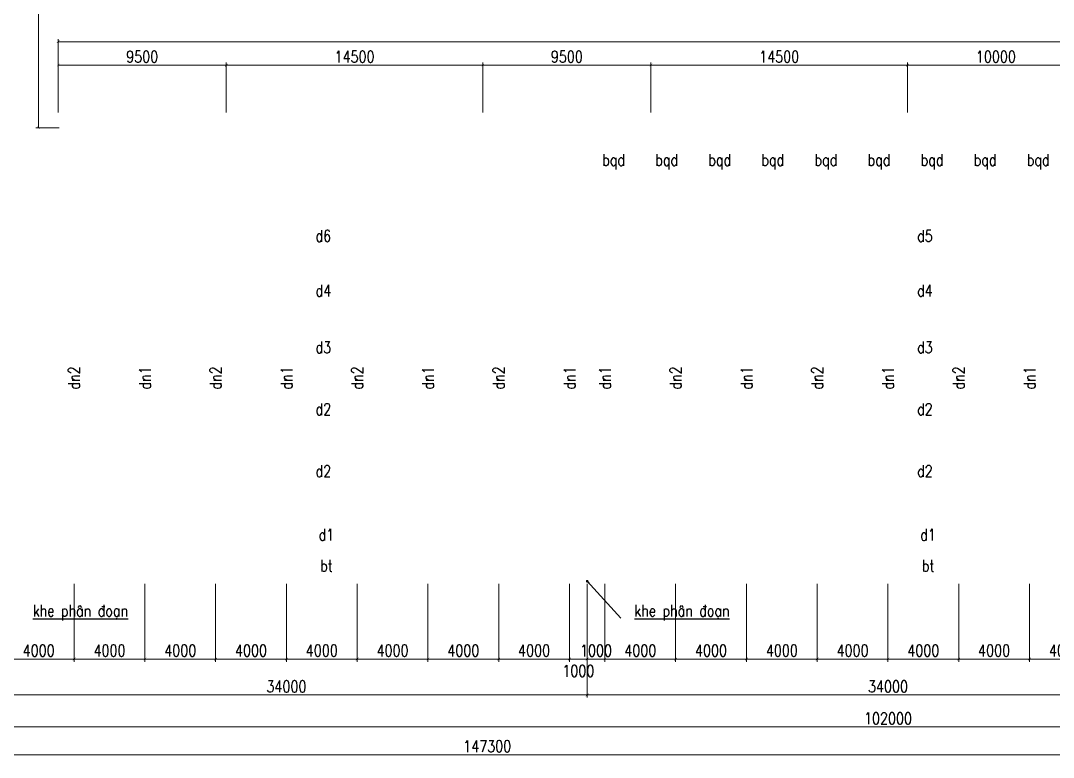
# Model space of a CAD drawing. Header units: inches. Extents: x -1640460 to 2672754, y -1012 to 1209503.
# Drawn here: x 254528 to 312896, y 100738 to 142396 of the extents above; entities that cross this region are included whole.
import ezdxf
from ezdxf.enums import TextEntityAlignment as Align

# ---------------------------------------------------------------- set-up
doc = ezdxf.new("R2010")
doc.units = ezdxf.units.IN
doc.header["$MEASUREMENT"] = 0
doc.layers.add('DAM_KT', color=4, linetype='Continuous')
doc.styles.add('KICH_THUOC', font='vnsimli.shx', dxfattribs={"width": 0.8})
doc.dimstyles.new('DIM_300', dxfattribs={"dimscale": 300, "dimtxt": 2.2, "dimasz": 0.5, "dimexe": 0.5, "dimexo": 0.5, "dimgap": 0.5, "dimtad": 1, "dimdec": 0, "dimdsep": 46, "dimtxsty": 'KICH_THUOC', "dimblk": 'ARCHTICK', "dimcen": 5, "dimclrd": 1, "dimclre": 8, "dimclrt": 256, "dimaunit": 1, "dimadec": 3, "dimazin": 2, "dimtfac": 1, "dimtdec": 0, "dimtix": 1, "dimtmove": 2, "dimatfit": 3, "dimldrblk": 'DOT', "dimfxl": 1, "dimtolj": 1, "dimtzin": 0, "dimlwd": 15, "dimlwe": 9, "dimarcsym": 0})

# ---------------------------------------------------------------- blocks, each defined once
blk = doc.blocks.new('_ArchTick')
at = {"color": 0, "linetype": 'ByBlock', "const_width": 0.15}
blk.add_lwpolyline([(-0.5, -0.5), (0.5, 0.5)], dxfattribs=at)
blk = doc.blocks.new('*D75')
at = {"layer": 'DAM_KT', "color": 8, "lineweight": 9}
for p, q in [((286549, 110544), (286549, 104119)), ((320549, 110244), (320549, 104119))]:
    blk.add_line(p, q, dxfattribs=at)
at = {"layer": 'DAM_KT', "color": 1, "lineweight": 15}
blk.add_line((286549, 104269), (320549, 104269), dxfattribs=at)
at = {"layer": 'Defpoints', "color": 0}
for p in [(286549, 110694), (320549, 110394), (320549, 104269)]:
    blk.add_point(p, dxfattribs=at)
at = {"layer": 'DAM_KT', "color": 1, "lineweight": 15, "xscale": 150, "yscale": 150, "zscale": 150, "rotation": 180}
blk.add_blockref('_ArchTick', (286549, 104269), dxfattribs=at)
at = {"layer": 'DAM_KT', "color": 1, "lineweight": 15, "xscale": 150, "yscale": 150, "zscale": 150}
blk.add_blockref('_ArchTick', (320549, 104269), dxfattribs=at)
at = {"layer": 'DAM_KT', "insert": (303549, 104749), "char_height": 660, "attachment_point": 5, "style": 'KICH_THUOC'}
blk.add_mtext('\\A1;34000', dxfattribs=at)
blk = doc.blocks.new('_Dot')
at = {"color": 0, "linetype": 'ByBlock', "lineweight": -2}
blk.add_line((-0.5, 0), (-1, 0), dxfattribs=at)
at = {"color": 0, "linetype": 'ByBlock', "const_width": 0.5}
blk.add_lwpolyline([(-0.25, 0, 1), (0.25, 0, 1)], format="xyb", close=True, dxfattribs=at)
blk = doc.blocks.new('*D76')
at = {"layer": 'DAM_KT', "color": 8, "lineweight": 9}
for p, q in [((252549, 110544), (252549, 104119)), ((286549, 110244), (286549, 104119))]:
    blk.add_line(p, q, dxfattribs=at)
at = {"layer": 'DAM_KT', "color": 1, "lineweight": 15}
blk.add_line((252549, 104269), (286549, 104269), dxfattribs=at)
at = {"layer": 'Defpoints', "color": 0}
for p in [(252549, 110694), (286549, 110394), (286549, 104269)]:
    blk.add_point(p, dxfattribs=at)
at = {"layer": 'DAM_KT', "color": 1, "lineweight": 15, "xscale": 150, "yscale": 150, "zscale": 150, "rotation": 180}
blk.add_blockref('_ArchTick', (252549, 104269), dxfattribs=at)
at = {"layer": 'DAM_KT', "color": 1, "lineweight": 15, "xscale": 150, "yscale": 150, "zscale": 150}
blk.add_blockref('_ArchTick', (286549, 104269), dxfattribs=at)
at = {"layer": 'DAM_KT', "insert": (269549, 104749), "char_height": 660, "attachment_point": 5, "style": 'KICH_THUOC'}
blk.add_mtext('\\A1;34000', dxfattribs=at)
blk = doc.blocks.new('*D77')
at = {"layer": 'DAM_KT', "color": 8, "lineweight": 9}
for p, q in [((252549, 110544), (252549, 102311)), ((354549, 110544), (354549, 102311))]:
    blk.add_line(p, q, dxfattribs=at)
at = {"layer": 'DAM_KT', "color": 1, "lineweight": 15}
blk.add_line((354549, 102461), (252549, 102461), dxfattribs=at)
at = {"layer": 'Defpoints', "color": 0}
for p in [(252549, 110694), (354549, 110694), (252549, 102461)]:
    blk.add_point(p, dxfattribs=at)
at = {"layer": 'DAM_KT', "color": 1, "lineweight": 15, "xscale": 150, "yscale": 150, "zscale": 150, "rotation": 180}
blk.add_blockref('_ArchTick', (252549, 102461), dxfattribs=at)
at = {"layer": 'DAM_KT', "color": 1, "lineweight": 15, "xscale": 150, "yscale": 150, "zscale": 150}
blk.add_blockref('_ArchTick', (354549, 102461), dxfattribs=at)
at = {"layer": 'DAM_KT', "insert": (303549, 102941), "char_height": 660, "attachment_point": 5, "style": 'KICH_THUOC'}
blk.add_mtext('\\A1;102000', dxfattribs=at)
blk = doc.blocks.new('*D88')
at = {"layer": 'DAM_KT', "color": 8, "lineweight": 9}
for p, q in [((286549, 110544), (286549, 106145)), ((287549, 110544), (287549, 106145))]:
    blk.add_line(p, q, dxfattribs=at)
at = {"layer": 'DAM_KT', "color": 1, "lineweight": 15}
for p, q in [((286549, 106295), (286399, 106295)), ((287549, 106295), (286549, 106295)), ((287549, 106295), (287699, 106295))]:
    blk.add_line(p, q, dxfattribs=at)
at = {"layer": 'Defpoints', "color": 0}
for p in [(286549, 110694), (287549, 110694), (286549, 106295)]:
    blk.add_point(p, dxfattribs=at)
at = {"layer": 'DAM_KT', "color": 1, "lineweight": 15, "xscale": 150, "yscale": 150, "zscale": 150}
blk.add_blockref('_ArchTick', (286549, 106295), dxfattribs=at)
at = {"layer": 'DAM_KT', "color": 1, "lineweight": 15, "xscale": 150, "yscale": 150, "zscale": 150, "rotation": 180}
blk.add_blockref('_ArchTick', (287549, 106295), dxfattribs=at)
at = {"layer": 'DAM_KT', "insert": (287049, 106775), "char_height": 660, "attachment_point": 5, "style": 'KICH_THUOC'}
blk.add_mtext('\\A1;1000', dxfattribs=at)
blk = doc.blocks.new('*D89')
at = {"layer": 'DAM_KT', "color": 8, "lineweight": 9}
for p, q in [((287549, 110544), (287549, 106145)), ((291549, 110544), (291549, 106145))]:
    blk.add_line(p, q, dxfattribs=at)
at = {"layer": 'DAM_KT', "color": 1, "lineweight": 15}
blk.add_line((287549, 106295), (291549, 106295), dxfattribs=at)
at = {"layer": 'Defpoints', "color": 0}
for p in [(287549, 110694), (291549, 110694), (291549, 106295)]:
    blk.add_point(p, dxfattribs=at)
at = {"layer": 'DAM_KT', "color": 1, "lineweight": 15, "xscale": 150, "yscale": 150, "zscale": 150, "rotation": 180}
blk.add_blockref('_ArchTick', (287549, 106295), dxfattribs=at)
at = {"layer": 'DAM_KT', "color": 1, "lineweight": 15, "xscale": 150, "yscale": 150, "zscale": 150}
blk.add_blockref('_ArchTick', (291549, 106295), dxfattribs=at)
at = {"layer": 'DAM_KT', "insert": (289549, 106775), "char_height": 660, "attachment_point": 5, "style": 'KICH_THUOC'}
blk.add_mtext('\\A1;4000', dxfattribs=at)
blk = doc.blocks.new('*D91')
at = {"layer": 'DAM_KT', "color": 8, "lineweight": 9}
for p, q in [((291549, 110544), (291549, 106145)), ((295549, 110544), (295549, 106145))]:
    blk.add_line(p, q, dxfattribs=at)
at = {"layer": 'DAM_KT', "color": 1, "lineweight": 15}
blk.add_line((291549, 106295), (295549, 106295), dxfattribs=at)
at = {"layer": 'Defpoints', "color": 0}
for p in [(291549, 110694), (295549, 110694), (295549, 106295)]:
    blk.add_point(p, dxfattribs=at)
at = {"layer": 'DAM_KT', "color": 1, "lineweight": 15, "xscale": 150, "yscale": 150, "zscale": 150, "rotation": 180}
blk.add_blockref('_ArchTick', (291549, 106295), dxfattribs=at)
at = {"layer": 'DAM_KT', "color": 1, "lineweight": 15, "xscale": 150, "yscale": 150, "zscale": 150}
blk.add_blockref('_ArchTick', (295549, 106295), dxfattribs=at)
at = {"layer": 'DAM_KT', "insert": (293549, 106775), "char_height": 660, "attachment_point": 5, "style": 'KICH_THUOC'}
blk.add_mtext('\\A1;4000', dxfattribs=at)
blk = doc.blocks.new('*D92')
at = {"layer": 'DAM_KT', "color": 8, "lineweight": 9}
for p, q in [((295549, 110544), (295549, 106145)), ((299549, 110544), (299549, 106145))]:
    blk.add_line(p, q, dxfattribs=at)
at = {"layer": 'DAM_KT', "color": 1, "lineweight": 15}
blk.add_line((295549, 106295), (299549, 106295), dxfattribs=at)
at = {"layer": 'Defpoints', "color": 0}
for p in [(295549, 110694), (299549, 110694), (299549, 106295)]:
    blk.add_point(p, dxfattribs=at)
at = {"layer": 'DAM_KT', "color": 1, "lineweight": 15, "xscale": 150, "yscale": 150, "zscale": 150, "rotation": 180}
blk.add_blockref('_ArchTick', (295549, 106295), dxfattribs=at)
at = {"layer": 'DAM_KT', "color": 1, "lineweight": 15, "xscale": 150, "yscale": 150, "zscale": 150}
blk.add_blockref('_ArchTick', (299549, 106295), dxfattribs=at)
at = {"layer": 'DAM_KT', "insert": (297549, 106775), "char_height": 660, "attachment_point": 5, "style": 'KICH_THUOC'}
blk.add_mtext('\\A1;4000', dxfattribs=at)
blk = doc.blocks.new('*D93')
at = {"layer": 'DAM_KT', "color": 8, "lineweight": 9}
for p, q in [((299549, 110544), (299549, 106145)), ((303549, 110544), (303549, 106145))]:
    blk.add_line(p, q, dxfattribs=at)
at = {"layer": 'DAM_KT', "color": 1, "lineweight": 15}
blk.add_line((299549, 106295), (303549, 106295), dxfattribs=at)
at = {"layer": 'Defpoints', "color": 0}
for p in [(299549, 110694), (303549, 110694), (303549, 106295)]:
    blk.add_point(p, dxfattribs=at)
at = {"layer": 'DAM_KT', "color": 1, "lineweight": 15, "xscale": 150, "yscale": 150, "zscale": 150, "rotation": 180}
blk.add_blockref('_ArchTick', (299549, 106295), dxfattribs=at)
at = {"layer": 'DAM_KT', "color": 1, "lineweight": 15, "xscale": 150, "yscale": 150, "zscale": 150}
blk.add_blockref('_ArchTick', (303549, 106295), dxfattribs=at)
at = {"layer": 'DAM_KT', "insert": (301549, 106775), "char_height": 660, "attachment_point": 5, "style": 'KICH_THUOC'}
blk.add_mtext('\\A1;4000', dxfattribs=at)
blk = doc.blocks.new('*D94')
at = {"layer": 'DAM_KT', "color": 8, "lineweight": 9}
for p, q in [((303549, 110544), (303549, 106145)), ((307549, 110544), (307549, 106145))]:
    blk.add_line(p, q, dxfattribs=at)
at = {"layer": 'DAM_KT', "color": 1, "lineweight": 15}
blk.add_line((303549, 106295), (307549, 106295), dxfattribs=at)
at = {"layer": 'Defpoints', "color": 0}
for p in [(303549, 110694), (307549, 110694), (307549, 106295)]:
    blk.add_point(p, dxfattribs=at)
at = {"layer": 'DAM_KT', "color": 1, "lineweight": 15, "xscale": 150, "yscale": 150, "zscale": 150, "rotation": 180}
blk.add_blockref('_ArchTick', (303549, 106295), dxfattribs=at)
at = {"layer": 'DAM_KT', "color": 1, "lineweight": 15, "xscale": 150, "yscale": 150, "zscale": 150}
blk.add_blockref('_ArchTick', (307549, 106295), dxfattribs=at)
at = {"layer": 'DAM_KT', "insert": (305549, 106775), "char_height": 660, "attachment_point": 5, "style": 'KICH_THUOC'}
blk.add_mtext('\\A1;4000', dxfattribs=at)
blk = doc.blocks.new('*D95')
at = {"layer": 'DAM_KT', "color": 8, "lineweight": 9}
for p, q in [((307549, 110544), (307549, 106145)), ((311549, 110544), (311549, 106145))]:
    blk.add_line(p, q, dxfattribs=at)
at = {"layer": 'DAM_KT', "color": 1, "lineweight": 15}
blk.add_line((307549, 106295), (311549, 106295), dxfattribs=at)
at = {"layer": 'Defpoints', "color": 0}
for p in [(307549, 110694), (311549, 110694), (311549, 106295)]:
    blk.add_point(p, dxfattribs=at)
at = {"layer": 'DAM_KT', "color": 1, "lineweight": 15, "xscale": 150, "yscale": 150, "zscale": 150, "rotation": 180}
blk.add_blockref('_ArchTick', (307549, 106295), dxfattribs=at)
at = {"layer": 'DAM_KT', "color": 1, "lineweight": 15, "xscale": 150, "yscale": 150, "zscale": 150}
blk.add_blockref('_ArchTick', (311549, 106295), dxfattribs=at)
at = {"layer": 'DAM_KT', "insert": (309549, 106775), "char_height": 660, "attachment_point": 5, "style": 'KICH_THUOC'}
blk.add_mtext('\\A1;4000', dxfattribs=at)
blk = doc.blocks.new('*D96')
at = {"layer": 'DAM_KT', "color": 8, "lineweight": 9}
for p, q in [((311549, 110544), (311549, 106145)), ((315549, 110544), (315549, 106145))]:
    blk.add_line(p, q, dxfattribs=at)
at = {"layer": 'DAM_KT', "color": 1, "lineweight": 15}
blk.add_line((311549, 106295), (315549, 106295), dxfattribs=at)
at = {"layer": 'Defpoints', "color": 0}
for p in [(311549, 110694), (315549, 110694), (315549, 106295)]:
    blk.add_point(p, dxfattribs=at)
at = {"layer": 'DAM_KT', "color": 1, "lineweight": 15, "xscale": 150, "yscale": 150, "zscale": 150, "rotation": 180}
blk.add_blockref('_ArchTick', (311549, 106295), dxfattribs=at)
at = {"layer": 'DAM_KT', "color": 1, "lineweight": 15, "xscale": 150, "yscale": 150, "zscale": 150}
blk.add_blockref('_ArchTick', (315549, 106295), dxfattribs=at)
at = {"layer": 'DAM_KT', "insert": (313549, 106775), "char_height": 660, "attachment_point": 5, "style": 'KICH_THUOC'}
blk.add_mtext('\\A1;4000', dxfattribs=at)
blk = doc.blocks.new('*D98')
at = {"layer": 'DAM_KT', "color": 8, "lineweight": 9}
for p, q in [((281549, 110544), (281549, 106145)), ((285549, 110544), (285549, 106145))]:
    blk.add_line(p, q, dxfattribs=at)
at = {"layer": 'DAM_KT', "color": 1, "lineweight": 15}
blk.add_line((281549, 106295), (285549, 106295), dxfattribs=at)
at = {"layer": 'Defpoints', "color": 0}
for p in [(281549, 110694), (285549, 110694), (285549, 106295)]:
    blk.add_point(p, dxfattribs=at)
at = {"layer": 'DAM_KT', "color": 1, "lineweight": 15, "xscale": 150, "yscale": 150, "zscale": 150, "rotation": 180}
blk.add_blockref('_ArchTick', (281549, 106295), dxfattribs=at)
at = {"layer": 'DAM_KT', "color": 1, "lineweight": 15, "xscale": 150, "yscale": 150, "zscale": 150}
blk.add_blockref('_ArchTick', (285549, 106295), dxfattribs=at)
at = {"layer": 'DAM_KT', "insert": (283549, 106775), "char_height": 660, "attachment_point": 5, "style": 'KICH_THUOC'}
blk.add_mtext('\\A1;4000', dxfattribs=at)
blk = doc.blocks.new('*D99')
at = {"layer": 'DAM_KT', "color": 8, "lineweight": 9}
for p, q in [((277549, 110544), (277549, 106145)), ((281549, 110544), (281549, 106145))]:
    blk.add_line(p, q, dxfattribs=at)
at = {"layer": 'DAM_KT', "color": 1, "lineweight": 15}
blk.add_line((277549, 106295), (281549, 106295), dxfattribs=at)
at = {"layer": 'Defpoints', "color": 0}
for p in [(277549, 110694), (281549, 110694), (281549, 106295)]:
    blk.add_point(p, dxfattribs=at)
at = {"layer": 'DAM_KT', "color": 1, "lineweight": 15, "xscale": 150, "yscale": 150, "zscale": 150, "rotation": 180}
blk.add_blockref('_ArchTick', (277549, 106295), dxfattribs=at)
at = {"layer": 'DAM_KT', "color": 1, "lineweight": 15, "xscale": 150, "yscale": 150, "zscale": 150}
blk.add_blockref('_ArchTick', (281549, 106295), dxfattribs=at)
at = {"layer": 'DAM_KT', "insert": (279549, 106775), "char_height": 660, "attachment_point": 5, "style": 'KICH_THUOC'}
blk.add_mtext('\\A1;4000', dxfattribs=at)
blk = doc.blocks.new('*D100')
at = {"layer": 'DAM_KT', "color": 8, "lineweight": 9}
for p, q in [((273549, 110544), (273549, 106145)), ((277549, 110544), (277549, 106145))]:
    blk.add_line(p, q, dxfattribs=at)
at = {"layer": 'DAM_KT', "color": 1, "lineweight": 15}
blk.add_line((273549, 106295), (277549, 106295), dxfattribs=at)
at = {"layer": 'Defpoints', "color": 0}
for p in [(273549, 110694), (277549, 110694), (277549, 106295)]:
    blk.add_point(p, dxfattribs=at)
at = {"layer": 'DAM_KT', "color": 1, "lineweight": 15, "xscale": 150, "yscale": 150, "zscale": 150, "rotation": 180}
blk.add_blockref('_ArchTick', (273549, 106295), dxfattribs=at)
at = {"layer": 'DAM_KT', "color": 1, "lineweight": 15, "xscale": 150, "yscale": 150, "zscale": 150}
blk.add_blockref('_ArchTick', (277549, 106295), dxfattribs=at)
at = {"layer": 'DAM_KT', "insert": (275549, 106775), "char_height": 660, "attachment_point": 5, "style": 'KICH_THUOC'}
blk.add_mtext('\\A1;4000', dxfattribs=at)
blk = doc.blocks.new('*D101')
at = {"layer": 'DAM_KT', "color": 8, "lineweight": 9}
for p, q in [((269549, 110544), (269549, 106145)), ((273549, 110544), (273549, 106145))]:
    blk.add_line(p, q, dxfattribs=at)
at = {"layer": 'DAM_KT', "color": 1, "lineweight": 15}
blk.add_line((269549, 106295), (273549, 106295), dxfattribs=at)
at = {"layer": 'Defpoints', "color": 0}
for p in [(269549, 110694), (273549, 110694), (273549, 106295)]:
    blk.add_point(p, dxfattribs=at)
at = {"layer": 'DAM_KT', "color": 1, "lineweight": 15, "xscale": 150, "yscale": 150, "zscale": 150, "rotation": 180}
blk.add_blockref('_ArchTick', (269549, 106295), dxfattribs=at)
at = {"layer": 'DAM_KT', "color": 1, "lineweight": 15, "xscale": 150, "yscale": 150, "zscale": 150}
blk.add_blockref('_ArchTick', (273549, 106295), dxfattribs=at)
at = {"layer": 'DAM_KT', "insert": (271549, 106775), "char_height": 660, "attachment_point": 5, "style": 'KICH_THUOC'}
blk.add_mtext('\\A1;4000', dxfattribs=at)
blk = doc.blocks.new('*D102')
at = {"layer": 'DAM_KT', "color": 8, "lineweight": 9}
for p, q in [((265549, 110544), (265549, 106145)), ((269549, 110544), (269549, 106145))]:
    blk.add_line(p, q, dxfattribs=at)
at = {"layer": 'DAM_KT', "color": 1, "lineweight": 15}
blk.add_line((265549, 106295), (269549, 106295), dxfattribs=at)
at = {"layer": 'Defpoints', "color": 0}
for p in [(265549, 110694), (269549, 110694), (269549, 106295)]:
    blk.add_point(p, dxfattribs=at)
at = {"layer": 'DAM_KT', "color": 1, "lineweight": 15, "xscale": 150, "yscale": 150, "zscale": 150, "rotation": 180}
blk.add_blockref('_ArchTick', (265549, 106295), dxfattribs=at)
at = {"layer": 'DAM_KT', "color": 1, "lineweight": 15, "xscale": 150, "yscale": 150, "zscale": 150}
blk.add_blockref('_ArchTick', (269549, 106295), dxfattribs=at)
at = {"layer": 'DAM_KT', "insert": (267549, 106775), "char_height": 660, "attachment_point": 5, "style": 'KICH_THUOC'}
blk.add_mtext('\\A1;4000', dxfattribs=at)
blk = doc.blocks.new('*D103')
at = {"layer": 'DAM_KT', "color": 8, "lineweight": 9}
for p, q in [((261549, 110544), (261549, 106145)), ((265549, 110544), (265549, 106145))]:
    blk.add_line(p, q, dxfattribs=at)
at = {"layer": 'DAM_KT', "color": 1, "lineweight": 15}
blk.add_line((261549, 106295), (265549, 106295), dxfattribs=at)
at = {"layer": 'Defpoints', "color": 0}
for p in [(261549, 110694), (265549, 110694), (265549, 106295)]:
    blk.add_point(p, dxfattribs=at)
at = {"layer": 'DAM_KT', "color": 1, "lineweight": 15, "xscale": 150, "yscale": 150, "zscale": 150, "rotation": 180}
blk.add_blockref('_ArchTick', (261549, 106295), dxfattribs=at)
at = {"layer": 'DAM_KT', "color": 1, "lineweight": 15, "xscale": 150, "yscale": 150, "zscale": 150}
blk.add_blockref('_ArchTick', (265549, 106295), dxfattribs=at)
at = {"layer": 'DAM_KT', "insert": (263549, 106775), "char_height": 660, "attachment_point": 5, "style": 'KICH_THUOC'}
blk.add_mtext('\\A1;4000', dxfattribs=at)
blk = doc.blocks.new('*D104')
at = {"layer": 'DAM_KT', "color": 8, "lineweight": 9}
for p, q in [((257549, 110544), (257549, 106145)), ((261549, 110544), (261549, 106145))]:
    blk.add_line(p, q, dxfattribs=at)
at = {"layer": 'DAM_KT', "color": 1, "lineweight": 15}
blk.add_line((257549, 106295), (261549, 106295), dxfattribs=at)
at = {"layer": 'Defpoints', "color": 0}
for p in [(257549, 110694), (261549, 110694), (261549, 106295)]:
    blk.add_point(p, dxfattribs=at)
at = {"layer": 'DAM_KT', "color": 1, "lineweight": 15, "xscale": 150, "yscale": 150, "zscale": 150, "rotation": 180}
blk.add_blockref('_ArchTick', (257549, 106295), dxfattribs=at)
at = {"layer": 'DAM_KT', "color": 1, "lineweight": 15, "xscale": 150, "yscale": 150, "zscale": 150}
blk.add_blockref('_ArchTick', (261549, 106295), dxfattribs=at)
at = {"layer": 'DAM_KT', "insert": (259549, 106775), "char_height": 660, "attachment_point": 5, "style": 'KICH_THUOC'}
blk.add_mtext('\\A1;4000', dxfattribs=at)
blk = doc.blocks.new('*D105')
at = {"layer": 'DAM_KT', "color": 8, "lineweight": 9}
for p, q in [((285549, 110544), (285549, 106145)), ((286549, 110544), (286549, 106145))]:
    blk.add_line(p, q, dxfattribs=at)
at = {"layer": 'DAM_KT', "color": 1, "lineweight": 15}
blk.add_line((285549, 106295), (286549, 106295), dxfattribs=at)
at = {"layer": 'Defpoints', "color": 0}
for p in [(285549, 110694), (286549, 110694), (286549, 106295)]:
    blk.add_point(p, dxfattribs=at)
at = {"layer": 'DAM_KT', "color": 1, "lineweight": 15, "xscale": 150, "yscale": 150, "zscale": 150, "rotation": 180}
blk.add_blockref('_ArchTick', (285549, 106295), dxfattribs=at)
at = {"layer": 'DAM_KT', "color": 1, "lineweight": 15, "xscale": 150, "yscale": 150, "zscale": 150}
blk.add_blockref('_ArchTick', (286549, 106295), dxfattribs=at)
at = {"layer": 'DAM_KT', "insert": (286049, 105625), "char_height": 660, "attachment_point": 5, "style": 'KICH_THUOC'}
blk.add_mtext('\\A1;1000', dxfattribs=at)
blk = doc.blocks.new('*D106')
at = {"layer": 'DAM_KT', "color": 8, "lineweight": 9}
for p, q in [((253549, 110544), (253549, 106145)), ((257549, 110544), (257549, 106145))]:
    blk.add_line(p, q, dxfattribs=at)
at = {"layer": 'DAM_KT', "color": 1, "lineweight": 15}
blk.add_line((253549, 106295), (257549, 106295), dxfattribs=at)
at = {"layer": 'Defpoints', "color": 0}
for p in [(253549, 110694), (257549, 110694), (257549, 106295)]:
    blk.add_point(p, dxfattribs=at)
at = {"layer": 'DAM_KT', "color": 1, "lineweight": 15, "xscale": 150, "yscale": 150, "zscale": 150, "rotation": 180}
blk.add_blockref('_ArchTick', (253549, 106295), dxfattribs=at)
at = {"layer": 'DAM_KT', "color": 1, "lineweight": 15, "xscale": 150, "yscale": 150, "zscale": 150}
blk.add_blockref('_ArchTick', (257549, 106295), dxfattribs=at)
at = {"layer": 'DAM_KT', "insert": (255549, 106775), "char_height": 660, "attachment_point": 5, "style": 'KICH_THUOC'}
blk.add_mtext('\\A1;4000', dxfattribs=at)
blk = doc.blocks.new('TEXT')
at = {"style": 'KICH_THUOC', "width": 0.8}
blk.add_attdef('NOI_DUNG', text='', height=2.2, dxfattribs=at).set_placement((0, 0), align=Align.BOTTOM_CENTER)
blk = doc.blocks.new('*D244')
at = {"layer": 'DAM_KT', "color": 8, "lineweight": 9}
for p, q in [((207249, 110544), (207249, 100738)), ((354549, 110544), (354549, 100738))]:
    blk.add_line(p, q, dxfattribs=at)
at = {"layer": 'DAM_KT', "color": 1, "lineweight": 15}
blk.add_line((207249, 100888), (354549, 100888), dxfattribs=at)
at = {"layer": 'Defpoints', "color": 0}
for p in [(207249, 110694), (354549, 110694), (354549, 100888)]:
    blk.add_point(p, dxfattribs=at)
at = {"layer": 'DAM_KT', "color": 1, "lineweight": 15, "xscale": 150, "yscale": 150, "zscale": 150, "rotation": 180}
blk.add_blockref('_ArchTick', (207249, 100888), dxfattribs=at)
at = {"layer": 'DAM_KT', "color": 1, "lineweight": 15, "xscale": 150, "yscale": 150, "zscale": 150}
blk.add_blockref('_ArchTick', (354549, 100888), dxfattribs=at)
at = {"layer": 'DAM_KT', "insert": (280899, 101368), "char_height": 660, "attachment_point": 5, "style": 'KICH_THUOC'}
blk.add_mtext('\\A1;147300', dxfattribs=at)
blk = doc.blocks.new('BAN_QUA_DO')
at = {"layer": 'DAM_KT', "xscale": 300, "yscale": 300}
blk.add_blockref('TEXT', (1490, 1500), dxfattribs=at).add_auto_attribs({'NOI_DUNG': 'bqd'})
blk = doc.blocks.new('*D210')
at = {"layer": 'DAM_KT', "color": 8, "lineweight": 9}
for p, q in [((256649, 137194), (256649, 140029)), ((266149, 137194), (266149, 140029))]:
    blk.add_line(p, q, dxfattribs=at)
at = {"layer": 'DAM_KT', "color": 1, "lineweight": 15}
blk.add_line((256649, 139879), (266149, 139879), dxfattribs=at)
at = {"layer": 'Defpoints', "color": 0}
for p in [(266149, 139879), (256649, 137044), (266149, 137044)]:
    blk.add_point(p, dxfattribs=at)
at = {"layer": 'DAM_KT', "color": 1, "lineweight": 15, "xscale": 150, "yscale": 150, "zscale": 150, "rotation": 180}
blk.add_blockref('_ArchTick', (256649, 139879), dxfattribs=at)
at = {"layer": 'DAM_KT', "color": 1, "lineweight": 15, "xscale": 150, "yscale": 150, "zscale": 150}
blk.add_blockref('_ArchTick', (266149, 139879), dxfattribs=at)
at = {"layer": 'DAM_KT', "insert": (261399, 140359), "char_height": 660, "attachment_point": 5, "style": 'KICH_THUOC'}
blk.add_mtext('\\A1;9500', dxfattribs=at)
blk = doc.blocks.new('*D211')
at = {"layer": 'DAM_KT', "color": 8, "lineweight": 9}
for p, q in [((304649, 137194), (304649, 140029)), ((314649, 137194), (314649, 140029))]:
    blk.add_line(p, q, dxfattribs=at)
at = {"layer": 'DAM_KT', "color": 1, "lineweight": 15}
blk.add_line((304649, 139879), (314649, 139879), dxfattribs=at)
at = {"layer": 'Defpoints', "color": 0}
for p in [(314649, 139879), (304649, 137044), (314649, 137044)]:
    blk.add_point(p, dxfattribs=at)
at = {"layer": 'DAM_KT', "color": 1, "lineweight": 15, "xscale": 150, "yscale": 150, "zscale": 150, "rotation": 180}
blk.add_blockref('_ArchTick', (304649, 139879), dxfattribs=at)
at = {"layer": 'DAM_KT', "color": 1, "lineweight": 15, "xscale": 150, "yscale": 150, "zscale": 150}
blk.add_blockref('_ArchTick', (314649, 139879), dxfattribs=at)
at = {"layer": 'DAM_KT', "insert": (309649, 140359), "char_height": 660, "attachment_point": 5, "style": 'KICH_THUOC'}
blk.add_mtext('\\A1;10000', dxfattribs=at)
blk = doc.blocks.new('*D214')
at = {"layer": 'DAM_KT', "color": 8, "lineweight": 9}
for p, q in [((256649, 137194), (256649, 141353)), ((401649, 137194), (401649, 141353))]:
    blk.add_line(p, q, dxfattribs=at)
at = {"layer": 'DAM_KT', "color": 1, "lineweight": 15}
blk.add_line((256649, 141203), (401649, 141203), dxfattribs=at)
at = {"layer": 'Defpoints', "color": 0}
for p in [(401649, 141203), (256649, 137044), (401649, 137044)]:
    blk.add_point(p, dxfattribs=at)
at = {"layer": 'DAM_KT', "color": 1, "lineweight": 15, "xscale": 150, "yscale": 150, "zscale": 150, "rotation": 180}
blk.add_blockref('_ArchTick', (256649, 141203), dxfattribs=at)
at = {"layer": 'DAM_KT', "color": 1, "lineweight": 15, "xscale": 150, "yscale": 150, "zscale": 150}
blk.add_blockref('_ArchTick', (401649, 141203), dxfattribs=at)
at = {"layer": 'DAM_KT', "insert": (329149, 141683), "char_height": 660, "attachment_point": 5, "style": 'KICH_THUOC'}
blk.add_mtext('\\A1;145000', dxfattribs=at)
blk = doc.blocks.new('*D216')
at = {"layer": 'DAM_KT', "color": 8, "lineweight": 9}
for p, q in [((266149, 137194), (266149, 140029)), ((280649, 137194), (280649, 140029))]:
    blk.add_line(p, q, dxfattribs=at)
at = {"layer": 'DAM_KT', "color": 1, "lineweight": 15}
blk.add_line((266149, 139879), (280649, 139879), dxfattribs=at)
at = {"layer": 'Defpoints', "color": 0}
for p in [(280649, 139879), (266149, 137044), (280649, 137044)]:
    blk.add_point(p, dxfattribs=at)
at = {"layer": 'DAM_KT', "color": 1, "lineweight": 15, "xscale": 150, "yscale": 150, "zscale": 150, "rotation": 180}
blk.add_blockref('_ArchTick', (266149, 139879), dxfattribs=at)
at = {"layer": 'DAM_KT', "color": 1, "lineweight": 15, "xscale": 150, "yscale": 150, "zscale": 150}
blk.add_blockref('_ArchTick', (280649, 139879), dxfattribs=at)
at = {"layer": 'DAM_KT', "lineweight": 70, "insert": (273399, 140359), "char_height": 660, "attachment_point": 5, "style": 'KICH_THUOC'}
blk.add_mtext('\\A1;14500', dxfattribs=at)
blk = doc.blocks.new('*D217')
at = {"layer": 'DAM_KT', "color": 8, "lineweight": 9}
for p, q in [((280649, 137194), (280649, 140029)), ((290149, 137194), (290149, 140029))]:
    blk.add_line(p, q, dxfattribs=at)
at = {"layer": 'DAM_KT', "color": 1, "lineweight": 15}
blk.add_line((280649, 139879), (290149, 139879), dxfattribs=at)
at = {"layer": 'Defpoints', "color": 0}
for p in [(290149, 139879), (280649, 137044), (290149, 137044)]:
    blk.add_point(p, dxfattribs=at)
at = {"layer": 'DAM_KT', "color": 1, "lineweight": 15, "xscale": 150, "yscale": 150, "zscale": 150, "rotation": 180}
blk.add_blockref('_ArchTick', (280649, 139879), dxfattribs=at)
at = {"layer": 'DAM_KT', "color": 1, "lineweight": 15, "xscale": 150, "yscale": 150, "zscale": 150}
blk.add_blockref('_ArchTick', (290149, 139879), dxfattribs=at)
at = {"layer": 'DAM_KT', "lineweight": 70, "insert": (285399, 140359), "char_height": 660, "attachment_point": 5, "style": 'KICH_THUOC'}
blk.add_mtext('\\A1;9500', dxfattribs=at)
blk = doc.blocks.new('*D218')
at = {"layer": 'DAM_KT', "color": 8, "lineweight": 9}
for p, q in [((290149, 137194), (290149, 140029)), ((304649, 137194), (304649, 140029))]:
    blk.add_line(p, q, dxfattribs=at)
at = {"layer": 'DAM_KT', "color": 1, "lineweight": 15}
blk.add_line((290149, 139879), (304649, 139879), dxfattribs=at)
at = {"layer": 'Defpoints', "color": 0}
for p in [(304649, 139879), (290149, 137044), (304649, 137044)]:
    blk.add_point(p, dxfattribs=at)
at = {"layer": 'DAM_KT', "color": 1, "lineweight": 15, "xscale": 150, "yscale": 150, "zscale": 150, "rotation": 180}
blk.add_blockref('_ArchTick', (290149, 139879), dxfattribs=at)
at = {"layer": 'DAM_KT', "color": 1, "lineweight": 15, "xscale": 150, "yscale": 150, "zscale": 150}
blk.add_blockref('_ArchTick', (304649, 139879), dxfattribs=at)
at = {"layer": 'DAM_KT', "lineweight": 70, "insert": (297399, 140359), "char_height": 660, "attachment_point": 5, "style": 'KICH_THUOC'}
blk.add_mtext('\\A1;14500', dxfattribs=at)
blk = doc.blocks.new('*D226')
at = {"layer": 'DAM_KT', "color": 8, "lineweight": 9}
for p, q in [((257449, 193344), (255378, 193344)), ((256699, 136344), (255378, 136344))]:
    blk.add_line(p, q, dxfattribs=at)
at = {"layer": 'DAM_KT', "color": 1, "lineweight": 15}
blk.add_line((255528, 136344), (255528, 193344), dxfattribs=at)
at = {"layer": 'Defpoints', "color": 0}
for p in [(255528, 193344), (257599, 193344), (256849, 136344)]:
    blk.add_point(p, dxfattribs=at)
at = {"layer": 'DAM_KT', "color": 1, "lineweight": 15, "xscale": 150, "yscale": 150, "zscale": 150}
for p, rotation in [((255528, 193344), 90), ((255528, 136344), 270)]:
    blk.add_blockref('_ArchTick', p, dxfattribs=dict(at, rotation=rotation))
at = {"layer": 'DAM_KT', "lineweight": 70, "insert": (255048, 164844), "char_height": 660, "attachment_point": 5, "rotation": 90, "style": 'KICH_THUOC'}
blk.add_mtext('\\A1;57000', dxfattribs=at)

msp = doc.modelspace()

# ---------------------------------------------------------------- block references
for p in [(286548.7, 132494.1), (289548.7, 132494.1), (292548.7, 132494.1), (295548.7, 132494.1), (298548.7, 132494.1), (301548.7, 132494.1), (304548.7, 132494.1), (307548.7, 132494.1), (310548.7, 132494.1)]:
    msp.add_blockref('BAN_QUA_DO', p)
at = {"layer": 'DAM_KT', "xscale": 300, "yscale": 300}
for p, values in [((271636.8, 129693.9), {'NOI_DUNG': 'd6'}), ((305636.8, 129693.9), {'NOI_DUNG': 'd5'}), ((271636.8, 126599.7), {'NOI_DUNG': 'd4'}), ((305636.8, 126599.7), {'NOI_DUNG': 'd4'}), ((271636.8, 123393.9), {'NOI_DUNG': 'd3'}), ((305636.8, 123393.9), {'NOI_DUNG': 'd3'}), ((271636.8, 119893.9), {'NOI_DUNG': 'd2'}), ((305636.8, 119893.9), {'NOI_DUNG': 'd2'}), ((271636.8, 116393.9), {'NOI_DUNG': 'd2'}), ((305636.8, 116393.9), {'NOI_DUNG': 'd2'}), ((271811.8, 112794.1), {'NOI_DUNG': 'd1'}), ((305811.8, 112794.1), {'NOI_DUNG': 'd1'}), ((271811.8, 111044.1), {'NOI_DUNG': 'bt'}), ((305811.8, 111044.1), {'NOI_DUNG': 'bt'}), ((257908.3, 108504), {'NOI_DUNG': '%%ukhe ph©n ®o¹n'}), ((291908.3, 108504), {'NOI_DUNG': '%%ukhe ph©n ®o¹n'})]:
    msp.add_blockref('TEXT', p, dxfattribs=at).add_auto_attribs(values)
at = {"layer": 'DAM_KT', "xscale": 300, "yscale": 300, "rotation": 90}
for p, values in [((258079.9, 122194.1), {'NOI_DUNG': 'dn2'}), ((262086.8, 122194.1), {'NOI_DUNG': 'dn1'}), ((266079.9, 122194.1), {'NOI_DUNG': 'dn2'}), ((270086.8, 122194.1), {'NOI_DUNG': 'dn1'}), ((274079.9, 122194.1), {'NOI_DUNG': 'dn2'}), ((278086.8, 122194.1), {'NOI_DUNG': 'dn1'}), ((282079.9, 122194.1), {'NOI_DUNG': 'dn2'}), ((286086.8, 122194.1), {'NOI_DUNG': 'dn1'}), ((288086.8, 122194.1), {'NOI_DUNG': 'dn1'}), ((292079.9, 122194.1), {'NOI_DUNG': 'dn2'}), ((296086.8, 122194.1), {'NOI_DUNG': 'dn1'}), ((300079.9, 122194.1), {'NOI_DUNG': 'dn2'}), ((304086.8, 122194.1), {'NOI_DUNG': 'dn1'}), ((308079.9, 122194.1), {'NOI_DUNG': 'dn2'}), ((312086.8, 122194.1), {'NOI_DUNG': 'dn1'})]:
    msp.add_blockref('TEXT', p, dxfattribs=at).add_auto_attribs(values)

# ---------------------------------------------------------------- dimensions: what is measured, and where the dimension line sits
at = {"layer": 'DAM_KT', "color": 5, "lineweight": 70}
dim = msp.add_linear_dim(base=(255527.9, 193344.1), p1=(256848.7, 136344.1), p2=(257598.7, 193344.1), angle=90, dimstyle='DIM_300', dxfattribs=at)
dim.commit()
dim.dimension.update_dxf_attribs({"geometry": '*D226', "text_midpoint": (255047.9, 164844.1)})
at = {"layer": 'DAM_KT'}
for base, p1, p2, picture, middle in [((401648.7, 141202.6), (256648.7, 137044.1), (401648.7, 137044.1), '*D214', (329148.7, 141682.6)), ((266148.7, 139878.9), (256648.7, 137044.1), (266148.7, 137044.1), '*D210', (261398.7, 140358.9)), ((314648.7, 139878.9), (304648.7, 137044.1), (314648.7, 137044.1), '*D211', (309648.7, 140358.9)), ((354548.7, 100887.8), (207248.7, 110694.1), (354548.7, 110694.1), '*D244', (280898.7, 101367.8)), ((286548.7, 104269.4), (252548.7, 110694.1), (286548.7, 110394.1), '*D76', (269548.7, 104749.4)), ((252548.7, 102460.8), (354548.7, 110694.1), (252548.7, 110694.1), '*D77', (303548.7, 102940.8)), ((257548.7, 106294.5), (253548.7, 110694.1), (257548.7, 110694.1), '*D106', (255548.7, 106774.5)), ((261548.7, 106294.5), (257548.7, 110694.1), (261548.7, 110694.1), '*D104', (259548.7, 106774.5)), ((265548.7, 106294.5), (261548.7, 110694.1), (265548.7, 110694.1), '*D103', (263548.7, 106774.5)), ((269548.7, 106294.5), (265548.7, 110694.1), (269548.7, 110694.1), '*D102', (267548.7, 106774.5)), ((273548.7, 106294.5), (269548.7, 110694.1), (273548.7, 110694.1), '*D101', (271548.7, 106774.5)), ((277548.7, 106294.5), (273548.7, 110694.1), (277548.7, 110694.1), '*D100', (275548.7, 106774.5)), ((281548.7, 106294.5), (277548.7, 110694.1), (281548.7, 110694.1), '*D99', (279548.7, 106774.5)), ((285548.7, 106294.5), (281548.7, 110694.1), (285548.7, 110694.1), '*D98', (283548.7, 106774.5)), ((320548.7, 104269.4), (286548.7, 110694.1), (320548.7, 110394.1), '*D75', (303548.7, 104749.4)), ((291548.7, 106294.5), (287548.7, 110694.1), (291548.7, 110694.1), '*D89', (289548.7, 106774.5)), ((295548.7, 106294.5), (291548.7, 110694.1), (295548.7, 110694.1), '*D91', (293548.7, 106774.5)), ((299548.7, 106294.5), (295548.7, 110694.1), (299548.7, 110694.1), '*D92', (297548.7, 106774.5)), ((303548.7, 106294.5), (299548.7, 110694.1), (303548.7, 110694.1), '*D93', (301548.7, 106774.5)), ((307548.7, 106294.5), (303548.7, 110694.1), (307548.7, 110694.1), '*D94', (305548.7, 106774.5)), ((311548.7, 106294.5), (307548.7, 110694.1), (311548.7, 110694.1), '*D95', (309548.7, 106774.5)), ((315548.7, 106294.5), (311548.7, 110694.1), (315548.7, 110694.1), '*D96', (313548.7, 106774.5))]:
    dim = msp.add_linear_dim(base=base, p1=p1, p2=p2, dimstyle='DIM_300', dxfattribs=at)
    dim.commit()
    dim.dimension.update_dxf_attribs({"geometry": picture, "text_midpoint": middle})
at = {"layer": 'DAM_KT', "color": 5, "lineweight": 70}
for base, p1, p2, picture, middle in [((280648.7, 139878.9), (266148.7, 137044.1), (280648.7, 137044.1), '*D216', (273398.7, 140358.9)), ((290148.7, 139878.9), (280648.7, 137044.1), (290148.7, 137044.1), '*D217', (285398.7, 140358.9)), ((304648.7, 139878.9), (290148.7, 137044.1), (304648.7, 137044.1), '*D218', (297398.7, 140358.9))]:
    dim = msp.add_linear_dim(base=base, p1=p1, p2=p2, dimstyle='DIM_300', dxfattribs=at)
    dim.commit()
    dim.dimension.update_dxf_attribs({"geometry": picture, "text_midpoint": middle})
at = {"layer": 'DAM_KT'}
dim = msp.add_linear_dim(base=(286548.7, 106294.5), p1=(285548.7, 110694.1), p2=(286548.7, 110694.1), dimstyle='DIM_300', dxfattribs=at)
dim.commit()
dim.dimension.update_dxf_attribs({"geometry": '*D105', "text_midpoint": (286048.7, 105625), "dimtype": 160})
dim = msp.add_linear_dim(base=(286548.7, 106294.5), p1=(287548.7, 110694.1), p2=(286548.7, 110694.1), angle=180, dimstyle='DIM_300', dxfattribs=at)
dim.commit()
dim.dimension.update_dxf_attribs({"geometry": '*D88', "text_midpoint": (287048.7, 106774.5)})

# ---------------------------------------------------------------- leaders
msp.add_leader([(286548.7, 110694.1), (288440.9, 108599.9)], dimstyle='DIM_300', override={"dimgap": 0.5, "dimtad": 0}, dxfattribs=at)

doc.saveas('drawing.dxf')
